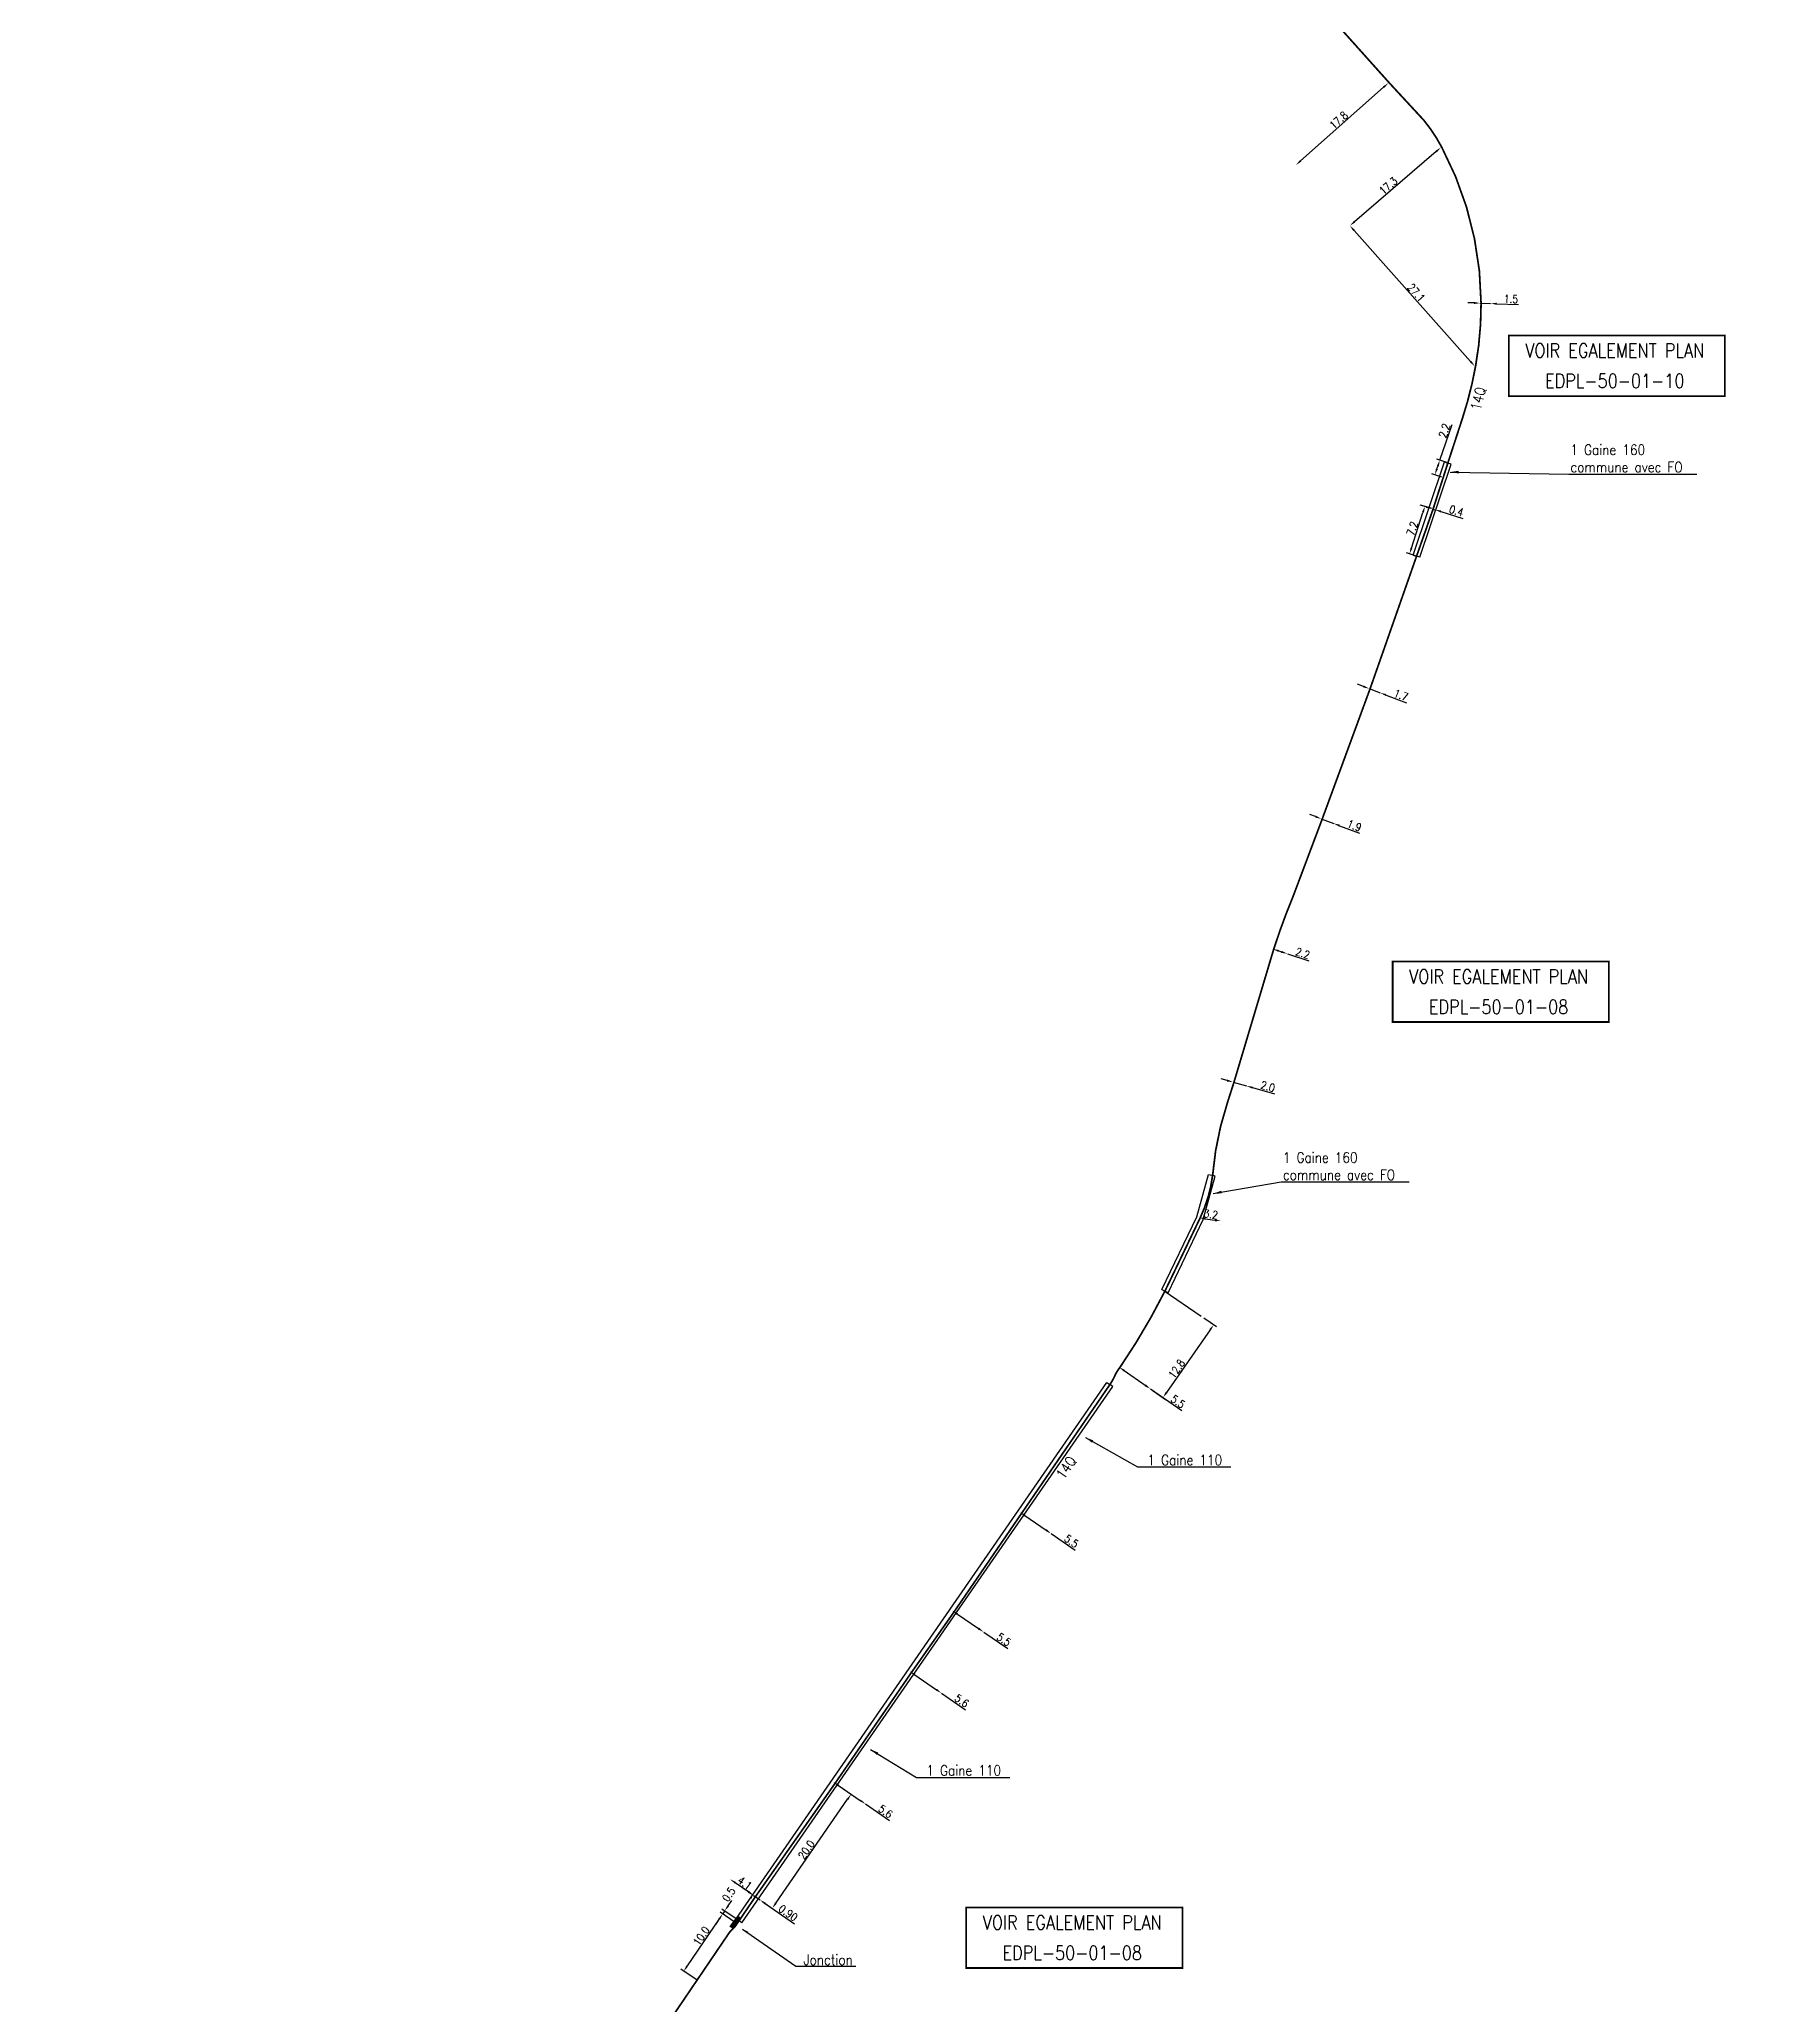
# Model space of a CAD drawing. Header units: millimetres. Extents: x 266003 to 267005, y 124000 to 124996.
# Drawn here: x 266752.3 to 267000.1, y 124201.4 to 124484.8 of the extents above; entities that cross this region are included whole.
import ezdxf
from ezdxf.enums import TextEntityAlignment as Align

# ---------------------------------------------------------------- set-up
doc = ezdxf.new("R2010")
doc.units = ezdxf.units.MM
doc.header["$PDMODE"] = 34
doc.linetypes.add('S_ST', pattern=[14, 8, -1.5, 0, -1.5, 0, -1.5, 0, -1.5])
doc.layers.get('0').update_dxf_attribs({"linetype": 'CONTINUOUS'})
doc.layers.get('DEFPOINTS').update_dxf_attribs({"linetype": 'CONTINUOUS'})
for name, color, linetype in [('S_100', 5, 'CONTINUOUS'), ('S_300', 7, 'CONTINUOUS'), ('S_400', 7, 'CONTINUOUS'), ('S_900', 7, 'CONTINUOUS')]:
    doc.layers.add(name, color=color, linetype=linetype)
doc.styles.add('M_ROMANS', font='ROMANS.shx', dxfattribs={"width": 0.75})
doc.styles.get("Standard").update_dxf_attribs({"font": 'romans.shx', "width": 0.85})
doc.dimstyles.get("Standard").update_dxf_attribs({"dimtxt": 1.5, "dimasz": 1.2, "dimexe": 0.625, "dimexo": 0.625, "dimgap": 0.25, "dimtad": 1, "dimdec": 1, "dimzin": 0, "dimdsep": 46, "dimtxsty": 'Standard', "dimcen": -0.5, "dimadec": 0, "dimazin": 0, "dimtfac": 1, "dimtdec": 1, "dimtmove": 0, "dimatfit": 3, "dimfxl": 0, "dimtolj": 1, "dimtzin": 0, "dimarcsym": 0})

# ---------------------------------------------------------------- blocks, each defined once
blk = doc.blocks.new('*D29')
at = {"layer": 'DEFPOINTS', "color": 0, "linetype": 'Continuous'}
for p in [(266907.93, 124293.32), (266912.44, 124290.18), (266912.44, 124290.18)]:
    blk.add_point(p, dxfattribs=at)
at = {"layer": 'S_100', "color": 0, "linetype": 'Continuous', "lineweight": -2}
for p, q in [((266908.67, 124292.81), (266911.71, 124290.7)), ((266912.44, 124290.18), (266916.96, 124287.05))]:
    blk.add_line(p, q, dxfattribs=at)
at = {"layer": 'S_100', "color": 0, "linetype": 'Continuous'}
for points in [[(266908.75, 124292.93), (266908.58, 124292.69), (266907.93, 124293.32)], [(266911.79, 124290.82), (266911.62, 124290.57), (266912.44, 124290.18)]]:
    blk.add_solid(points, dxfattribs=at)
at = {"layer": 'S_100', "color": 0, "linetype": 'Continuous', "insert": (266916.41, 124288.34), "char_height": 1.125, "attachment_point": 5, "rotation": 325.1864}
blk.add_mtext('\\A1;5.5', dxfattribs=at)
blk = doc.blocks.new('*D30')
at = {"layer": 'DEFPOINTS', "color": 0, "linetype": 'Continuous'}
for p in [(266893.6, 124272.42), (266898.14, 124269.31), (266898.14, 124269.31)]:
    blk.add_point(p, dxfattribs=at)
at = {"layer": 'S_100', "color": 0, "linetype": 'Continuous', "lineweight": -2}
for p, q in [((266894.35, 124271.91), (266897.4, 124269.82)), ((266898.14, 124269.31), (266901.61, 124266.93))]:
    blk.add_line(p, q, dxfattribs=at)
at = {"layer": 'S_100', "color": 0, "linetype": 'Continuous'}
for points in [[(266894.43, 124272.03), (266894.26, 124271.78), (266893.6, 124272.42)], [(266897.48, 124269.94), (266897.31, 124269.69), (266898.14, 124269.31)]]:
    blk.add_solid(points, dxfattribs=at)
at = {"layer": 'S_100', "color": 0, "linetype": 'Continuous', "insert": (266901.05, 124268.22), "char_height": 1.125, "attachment_point": 5, "rotation": 325.5838}
blk.add_mtext('\\A1;5.5', dxfattribs=at)
blk = doc.blocks.new('*D31')
at = {"layer": 'DEFPOINTS', "color": 0, "linetype": 'Continuous'}
for p in [(266883.87, 124258.21), (266888.41, 124255.11), (266888.41, 124255.11)]:
    blk.add_point(p, dxfattribs=at)
at = {"layer": 'S_100', "color": 0, "linetype": 'Continuous', "lineweight": -2}
for p, q in [((266884.62, 124257.71), (266887.67, 124255.61)), ((266888.41, 124255.11), (266891.88, 124252.73))]:
    blk.add_line(p, q, dxfattribs=at)
at = {"layer": 'S_100', "color": 0, "linetype": 'Continuous'}
for points in [[(266884.7, 124257.83), (266884.53, 124257.58), (266883.87, 124258.21)], [(266887.75, 124255.74), (266887.58, 124255.49), (266888.41, 124255.11)]]:
    blk.add_solid(points, dxfattribs=at)
at = {"layer": 'S_100', "color": 0, "linetype": 'Continuous', "insert": (266891.32, 124254.02), "char_height": 1.125, "attachment_point": 5, "rotation": 325.5853}
blk.add_mtext('\\A1;5.5', dxfattribs=at)
blk = doc.blocks.new('*D32')
at = {"layer": 'DEFPOINTS', "color": 0, "linetype": 'Continuous'}
for p in [(266877.72, 124249.47), (266882.34, 124246.29), (266882.34, 124246.29)]:
    blk.add_point(p, dxfattribs=at)
at = {"layer": 'S_100', "color": 0, "linetype": 'Continuous', "lineweight": -2}
for p, q in [((266878.47, 124248.95), (266881.6, 124246.8)), ((266882.34, 124246.29), (266885.8, 124243.9))]:
    blk.add_line(p, q, dxfattribs=at)
at = {"layer": 'S_100', "color": 0, "linetype": 'Continuous'}
for points in [[(266878.55, 124249.08), (266878.38, 124248.83), (266877.72, 124249.47)], [(266881.68, 124246.92), (266881.51, 124246.68), (266882.34, 124246.29)]]:
    blk.add_solid(points, dxfattribs=at)
at = {"layer": 'S_100', "color": 0, "linetype": 'Continuous', "insert": (266885.25, 124245.2), "char_height": 1.125, "attachment_point": 5, "rotation": 325.4454}
blk.add_mtext('\\A1;5.6', dxfattribs=at)
blk = doc.blocks.new('*D33')
at = {"layer": 'DEFPOINTS', "color": 0, "linetype": 'Continuous'}
for p in [(266866.73, 124233.51), (266871.35, 124230.33), (266871.35, 124230.33)]:
    blk.add_point(p, dxfattribs=at)
at = {"layer": 'S_100', "color": 0, "linetype": 'Continuous', "lineweight": -2}
for p, q in [((266867.48, 124233), (266870.61, 124230.84)), ((266871.35, 124230.33), (266874.81, 124227.95))]:
    blk.add_line(p, q, dxfattribs=at)
at = {"layer": 'S_100', "color": 0, "linetype": 'Continuous'}
for points in [[(266867.56, 124233.12), (266867.39, 124232.87), (266866.73, 124233.51)], [(266870.69, 124230.97), (266870.52, 124230.72), (266871.35, 124230.33)]]:
    blk.add_solid(points, dxfattribs=at)
at = {"layer": 'S_100', "color": 0, "linetype": 'Continuous', "insert": (266874.26, 124229.24), "char_height": 1.125, "attachment_point": 5, "rotation": 325.4454}
blk.add_mtext('\\A1;5.6', dxfattribs=at)
blk = doc.blocks.new('*D34')
at = {"layer": 'DEFPOINTS', "color": 0, "linetype": 'Continuous'}
for p in [(266851.86, 124219.47), (266851.86, 124219.47), (266855.24, 124217.14)]:
    blk.add_point(p, dxfattribs=at)
at = {"layer": 'S_100', "color": 0, "linetype": 'Continuous', "lineweight": -2}
blk.add_line((266854.5, 124217.65), (266852.6, 124218.96), dxfattribs=at)
at = {"layer": 'S_100', "color": 0, "linetype": 'Continuous'}
for points in [[(266852.69, 124219.08), (266852.52, 124218.83), (266851.86, 124219.47)], [(266854.58, 124217.78), (266854.41, 124217.53), (266855.24, 124217.14)]]:
    blk.add_solid(points, dxfattribs=at)
at = {"layer": 'S_100', "color": 0, "linetype": 'Continuous', "insert": (266853.97, 124218.92), "char_height": 1.125, "attachment_point": 5, "rotation": 325.4438}
blk.add_mtext('\\A1;4.1', dxfattribs=at)
blk = doc.blocks.new('*D35')
at = {"layer": 'DEFPOINTS', "color": 0, "linetype": 'Continuous'}
for p in [(266855.24, 124217.14), (266856.17, 124216.48), (266856.18, 124216.5)]:
    blk.add_point(p, dxfattribs=at)
at = {"layer": 'S_100', "color": 0, "linetype": 'Continuous', "lineweight": -2}
for p, q in [((266854.49, 124217.64), (266853.74, 124218.15)), ((266854.97, 124216.76), (266854.96, 124216.74)), ((266855.23, 124217.13), (266856.17, 124216.48)), ((266855.91, 124216.11), (266855.9, 124216.09)), ((266856.91, 124215.97), (266861.15, 124213.05))]:
    blk.add_line(p, q, dxfattribs=at)
at = {"layer": 'S_100', "color": 0, "linetype": 'Continuous'}
for points in [[(266854.57, 124217.76), (266854.4, 124217.51), (266855.23, 124217.13)], [(266856.99, 124216.09), (266856.82, 124215.85), (266856.17, 124216.48)]]:
    blk.add_solid(points, dxfattribs=at)
at = {"layer": 'S_100', "color": 0, "linetype": 'Continuous', "insert": (266860.22, 124214.6), "char_height": 1.125, "attachment_point": 5, "rotation": 325.4438}
blk.add_mtext('\\A1;0.90', dxfattribs=at)
blk = doc.blocks.new('*D38')
at = {"layer": 'DEFPOINTS', "color": 0, "linetype": 'Continuous'}
for p in [(266919.47, 124314.85), (266922.64, 124314.38), (266922.64, 124314.38)]:
    blk.add_point(p, dxfattribs=at)
at = {"layer": 'S_100', "color": 0, "linetype": 'Continuous', "lineweight": -2}
for p, q in [((266919.4, 124314.38), (266919.4, 124314.38)), ((266920.36, 124314.72), (266921.75, 124314.51)), ((266922.57, 124313.92), (266922.57, 124313.92))]:
    blk.add_line(p, q, dxfattribs=at)
at = {"layer": 'S_100', "color": 0, "linetype": 'Continuous'}
for points in [[(266920.38, 124314.86), (266920.34, 124314.57), (266919.47, 124314.85)], [(266921.77, 124314.66), (266921.73, 124314.36), (266922.64, 124314.38)]]:
    blk.add_solid(points, dxfattribs=at)
at = {"layer": 'S_100', "color": 0, "linetype": 'Continuous', "insert": (266921.16, 124315.36), "char_height": 1.125, "attachment_point": 5, "rotation": 351.6773}
blk.add_mtext('\\A1;3.2', dxfattribs=at)
blk = doc.blocks.new('*D39')
at = {"layer": 'DEFPOINTS', "color": 0, "linetype": 'Continuous'}
for p in [(266924.36, 124334.41), (266926.29, 124333.87), (266926.29, 124333.87)]:
    blk.add_point(p, dxfattribs=at)
at = {"layer": 'S_100', "color": 0, "linetype": 'Continuous', "lineweight": -2}
for p, q in [((266923.5, 124334.66), (266922.63, 124334.9)), ((266924.36, 124334.41), (266926.29, 124333.87)), ((266927.16, 124333.63), (266930.31, 124332.74))]:
    blk.add_line(p, q, dxfattribs=at)
at = {"layer": 'S_100', "color": 0, "linetype": 'Continuous'}
for points in [[(266923.54, 124334.8), (266923.46, 124334.51), (266924.36, 124334.41)], [(266927.2, 124333.77), (266927.12, 124333.48), (266926.29, 124333.87)]]:
    blk.add_solid(points, dxfattribs=at)
at = {"layer": 'S_100', "color": 0, "linetype": 'Continuous', "insert": (266929.37, 124333.79), "char_height": 1.125, "attachment_point": 5, "rotation": 344.3097}
blk.add_mtext('\\A1;2.0', dxfattribs=at)
blk = doc.blocks.new('*D40')
at = {"layer": 'DEFPOINTS', "color": 0, "linetype": 'Continuous'}
for p in [(266930.09, 124353.61), (266932.18, 124352.93), (266932.18, 124352.93)]:
    blk.add_point(p, dxfattribs=at)
at = {"layer": 'S_100', "color": 0, "linetype": 'Continuous', "lineweight": -2}
for p, q in [((266930.94, 124353.33), (266931.32, 124353.21)), ((266932.18, 124352.93), (266935.3, 124351.93))]:
    blk.add_line(p, q, dxfattribs=at)
at = {"layer": 'S_100', "color": 0, "linetype": 'Continuous'}
for points in [[(266930.99, 124353.47), (266930.9, 124353.19), (266930.09, 124353.61)], [(266931.37, 124353.35), (266931.28, 124353.06), (266932.18, 124352.93)]]:
    blk.add_solid(points, dxfattribs=at)
at = {"layer": 'S_100', "color": 0, "linetype": 'Continuous', "insert": (266934.4, 124353), "char_height": 1.125, "attachment_point": 5, "rotation": 342.138}
blk.add_mtext('\\A1;2.2', dxfattribs=at)
blk = doc.blocks.new('*D41')
at = {"layer": 'DEFPOINTS', "color": 0, "linetype": 'Continuous'}
for p in [(266937.08, 124372.39), (266938.86, 124371.72), (266938.86, 124371.72)]:
    blk.add_point(p, dxfattribs=at)
at = {"layer": 'S_100', "color": 0, "linetype": 'Continuous', "lineweight": -2}
for p, q in [((266936.24, 124372.7), (266935.4, 124373.02)), ((266937.08, 124372.39), (266938.86, 124371.72)), ((266939.7, 124371.4), (266942.6, 124370.31))]:
    blk.add_line(p, q, dxfattribs=at)
at = {"layer": 'S_100', "color": 0, "linetype": 'Continuous'}
for points in [[(266936.29, 124372.84), (266936.19, 124372.56), (266937.08, 124372.39)], [(266939.76, 124371.54), (266939.65, 124371.26), (266938.86, 124371.72)]]:
    blk.add_solid(points, dxfattribs=at)
at = {"layer": 'S_100', "color": 0, "linetype": 'Continuous', "insert": (266941.84, 124371.4), "char_height": 1.125, "attachment_point": 5, "rotation": 339.3454}
blk.add_mtext('\\A1;1.9', dxfattribs=at)
blk = doc.blocks.new('*D42')
at = {"layer": 'DEFPOINTS', "color": 0, "linetype": 'Continuous'}
for p in [(266943.98, 124391.16), (266945.57, 124390.56), (266945.57, 124390.56)]:
    blk.add_point(p, dxfattribs=at)
at = {"layer": 'S_100', "color": 0, "linetype": 'Continuous', "lineweight": -2}
for p, q in [((266943.14, 124391.48), (266942.3, 124391.79)), ((266943.98, 124391.16), (266945.57, 124390.56)), ((266946.41, 124390.24), (266949.35, 124389.13))]:
    blk.add_line(p, q, dxfattribs=at)
at = {"layer": 'S_100', "color": 0, "linetype": 'Continuous'}
for points in [[(266943.19, 124391.62), (266943.09, 124391.34), (266943.98, 124391.16)], [(266946.47, 124390.38), (266946.36, 124390.1), (266945.57, 124390.56)]]:
    blk.add_solid(points, dxfattribs=at)
at = {"layer": 'S_100', "color": 0, "linetype": 'Continuous', "insert": (266948.57, 124390.23), "char_height": 1.125, "attachment_point": 5, "rotation": 339.3454}
blk.add_mtext('\\A1;1.7', dxfattribs=at)
blk = doc.blocks.new('*D43')
at = {"layer": 'DEFPOINTS', "color": 0, "linetype": 'Continuous'}
for p in [(266946.74, 124478.49), (266933.42, 124466.67), (266933.42, 124466.67)]:
    blk.add_point(p, dxfattribs=at)
at = {"layer": 'S_100', "color": 0, "linetype": 'Continuous', "lineweight": -2}
blk.add_line((266946.06, 124477.89), (266934.1, 124467.27), dxfattribs=at)
at = {"layer": 'S_100', "color": 0, "linetype": 'Continuous'}
for points in [[(266945.96, 124478), (266946.16, 124477.78), (266946.74, 124478.49)], [(266934, 124467.38), (266934.2, 124467.16), (266933.42, 124466.67)]]:
    blk.add_solid(points, dxfattribs=at)
at = {"layer": 'S_100', "color": 0, "linetype": 'Continuous', "insert": (266939.58, 124473.14), "char_height": 1.125, "attachment_point": 5, "rotation": 41.5945}
blk.add_mtext('\\A1;17.8', dxfattribs=at)
blk = doc.blocks.new('*D44')
at = {"layer": 'DEFPOINTS', "color": 0, "linetype": 'Continuous'}
for p in [(266954.31, 124469.2), (266941.2, 124457.92), (266941.2, 124457.92)]:
    blk.add_point(p, dxfattribs=at)
at = {"layer": 'S_100', "color": 0, "linetype": 'Continuous', "lineweight": -2}
blk.add_line((266953.63, 124468.61), (266941.88, 124458.5), dxfattribs=at)
at = {"layer": 'S_100', "color": 0, "linetype": 'Continuous'}
for points in [[(266953.53, 124468.73), (266953.73, 124468.5), (266954.31, 124469.2)], [(266941.78, 124458.62), (266941.98, 124458.39), (266941.2, 124457.92)]]:
    blk.add_solid(points, dxfattribs=at)
at = {"layer": 'S_100', "color": 0, "linetype": 'Continuous', "insert": (266946.74, 124463.67), "char_height": 1.125, "attachment_point": 5, "rotation": 40.6949}
blk.add_mtext('\\A1;17.3', dxfattribs=at)
blk = doc.blocks.new('*D45')
at = {"layer": 'DEFPOINTS', "color": 0, "linetype": 'Continuous'}
for p in [(266941.2, 124457.92), (266941.2, 124457.92), (266959.19, 124437.65)]:
    blk.add_point(p, dxfattribs=at)
at = {"layer": 'S_100', "color": 0, "linetype": 'Continuous', "lineweight": -2}
for p, q in [((266941.55, 124458.23), (266941.55, 124458.23)), ((266958.59, 124438.33), (266941.8, 124457.25)), ((266959.54, 124437.96), (266959.54, 124437.96))]:
    blk.add_line(p, q, dxfattribs=at)
at = {"layer": 'S_100', "color": 0, "linetype": 'Continuous'}
for points in [[(266941.91, 124457.34), (266941.68, 124457.15), (266941.2, 124457.92)], [(266958.71, 124438.43), (266958.48, 124438.23), (266959.19, 124437.65)]]:
    blk.add_solid(points, dxfattribs=at)
at = {"layer": 'S_100', "color": 0, "linetype": 'Continuous', "insert": (266950.76, 124448.28), "char_height": 1.125, "attachment_point": 5, "rotation": 311.6035}
blk.add_mtext('\\A1;27.1', dxfattribs=at)
blk = doc.blocks.new('*D46')
at = {"layer": 'DEFPOINTS', "color": 0, "linetype": 'Continuous'}
for p in [(266959.98, 124446.75), (266961.48, 124446.7), (266961.48, 124446.7)]:
    blk.add_point(p, dxfattribs=at)
at = {"layer": 'S_100', "color": 0, "linetype": 'Continuous', "lineweight": -2}
for p, q in [((266959.08, 124446.78), (266958.18, 124446.81)), ((266959.98, 124446.75), (266961.48, 124446.7)), ((266960, 124447.22), (266960, 124447.22)), ((266961.5, 124447.17), (266961.5, 124447.17)), ((266962.38, 124446.67), (266965.52, 124446.56))]:
    blk.add_line(p, q, dxfattribs=at)
at = {"layer": 'S_100', "color": 0, "linetype": 'Continuous'}
for points in [[(266959.09, 124446.93), (266959.08, 124446.63), (266959.98, 124446.75)], [(266962.38, 124446.82), (266962.37, 124446.52), (266961.48, 124446.7)]]:
    blk.add_solid(points, dxfattribs=at)
at = {"layer": 'S_100', "color": 0, "linetype": 'Continuous', "insert": (266964.42, 124447.35), "char_height": 1.125, "attachment_point": 5, "rotation": 358.0889}
blk.add_mtext('\\A1;1.5', dxfattribs=at)
blk = doc.blocks.new('*D47')
at = {"layer": 'DEFPOINTS', "color": 0, "linetype": 'Continuous'}
for p in [(266953.07, 124417.09), (266953.45, 124416.97), (266953.45, 124416.97)]:
    blk.add_point(p, dxfattribs=at)
at = {"layer": 'S_100', "color": 0, "linetype": 'Continuous', "lineweight": -2}
for p, q in [((266952.21, 124417.36), (266951.35, 124417.62)), ((266953.07, 124417.09), (266953.45, 124416.97)), ((266954.31, 124416.71), (266957.49, 124415.72))]:
    blk.add_line(p, q, dxfattribs=at)
at = {"layer": 'S_100', "color": 0, "linetype": 'Continuous'}
for points in [[(266952.26, 124417.5), (266952.17, 124417.21), (266953.07, 124417.09)], [(266954.36, 124416.85), (266954.27, 124416.56), (266953.45, 124416.97)]]:
    blk.add_solid(points, dxfattribs=at)
at = {"layer": 'S_100', "color": 0, "linetype": 'Continuous', "insert": (266956.55, 124416.8), "char_height": 1.125, "attachment_point": 5, "rotation": 342.7812}
blk.add_mtext('\\A1;0.4', dxfattribs=at)
blk = doc.blocks.new('*D66')
at = {"layer": 'DEFPOINTS', "color": 0, "linetype": 'Continuous'}
for p in [(266853.12, 124212.89), (266845.16, 124206.21), (266847.49, 124204.62)]:
    blk.add_point(p, dxfattribs=at)
at = {"layer": 'S_100', "color": 0, "linetype": 'Continuous', "lineweight": -2}
for p, q in [((266850.28, 124213.74), (266845.67, 124206.96)), ((266852.74, 124213.15), (266850.4, 124214.74)), ((266847.11, 124204.89), (266844.77, 124206.48))]:
    blk.add_line(p, q, dxfattribs=at)
at = {"layer": 'S_100', "color": 0, "linetype": 'Continuous'}
for points in [[(266850.16, 124213.82), (266850.41, 124213.65), (266850.79, 124214.48)], [(266845.54, 124207.04), (266845.79, 124206.87), (266845.16, 124206.21)]]:
    blk.add_solid(points, dxfattribs=at)
at = {"layer": 'S_100', "color": 0, "linetype": 'Continuous', "insert": (266847.71, 124211.29), "char_height": 1.125, "attachment_point": 5, "rotation": 55.7523}
blk.add_mtext('\\A1;10.0', dxfattribs=at)
blk = doc.blocks.new('S_300_01')
at = {"color": 0, "linetype": 'Continuous'}
blk.add_solid([(-1, 0.75), (-1, 0), (1, 0.75), (1, 0)], dxfattribs=at)
at = {"color": 0, "linetype": 'Continuous', "style": 'M_ROMANS', "width": 0.75, "flags": 3}
for tag, p in [('DEF_LEG', (-0.05, -4.63)), ('DEF_COUP', (-0.05, -7.13)), ('DEF_TYPE', (-0.05, -9.63))]:
    blk.add_attdef(tag, text='', height=1.2, dxfattribs=at).set_placement(p, align=Align.MIDDLE)
blk = doc.blocks.new('*D83')
at = {"layer": 'DEFPOINTS', "color": 0, "linetype": 'Continuous'}
for p in [(266919.75, 124300.69), (266912.44, 124290.18), (266914.26, 124288.92)]:
    blk.add_point(p, dxfattribs=at)
at = {"layer": 'S_100', "color": 0, "linetype": 'Continuous', "lineweight": -2}
for p, q in [((266921.05, 124298.69), (266914.77, 124289.66)), ((266920.14, 124300.43), (266921.95, 124299.17)), ((266912.83, 124289.92), (266914.64, 124288.66))]:
    blk.add_line(p, q, dxfattribs=at)
at = {"layer": 'S_100', "color": 0, "linetype": 'Continuous'}
for points in [[(266920.93, 124298.78), (266921.17, 124298.61), (266921.56, 124299.43)], [(266914.65, 124289.75), (266914.89, 124289.58), (266914.26, 124288.92)]]:
    blk.add_solid(points, dxfattribs=at)
at = {"layer": 'S_100', "color": 0, "linetype": 'Continuous', "insert": (266916.23, 124293.07), "char_height": 1.125, "attachment_point": 5, "rotation": 55.1864}
blk.add_mtext('\\A1;12.8', dxfattribs=at)
blk = doc.blocks.new('*D84')
at = {"layer": 'DEFPOINTS', "color": 0, "linetype": 'Continuous'}
for p in [(266867.54, 124232.95), (266869.3, 124231.74), (266856.18, 124216.5)]:
    blk.add_point(p, dxfattribs=at)
at = {"layer": 'S_100', "color": 0, "linetype": 'Continuous', "lineweight": -2}
for p, q in [((266858.45, 124216.02), (266868.79, 124231)), ((266867.93, 124232.68), (266869.69, 124231.47)), ((266856.56, 124216.23), (266858.32, 124215.01))]:
    blk.add_line(p, q, dxfattribs=at)
at = {"layer": 'S_100', "color": 0, "linetype": 'Continuous'}
for points in [[(266868.67, 124231.08), (266868.92, 124230.91), (266869.3, 124231.74)], [(266858.32, 124216.11), (266858.57, 124215.94), (266857.94, 124215.28)]]:
    blk.add_solid(points, dxfattribs=at)
at = {"layer": 'S_100', "color": 0, "linetype": 'Continuous', "insert": (266862.85, 124223.72), "char_height": 1.125, "attachment_point": 5, "rotation": 55.3633}
blk.add_mtext('\\A1;20.0', dxfattribs=at)
blk = doc.blocks.new('*D85')
at = {"layer": 'DEFPOINTS', "color": 0, "linetype": 'Continuous'}
for p in [(266850.79, 124214.48), (266853.12, 124212.89), (266853.4, 124213.3)]:
    blk.add_point(p, dxfattribs=at)
at = {"layer": 'S_100', "color": 0, "linetype": 'Continuous', "lineweight": -2}
for p, q in [((266851.58, 124215.64), (266852.08, 124216.38)), ((266850.28, 124213.74), (266849.78, 124212.99)), ((266852.74, 124213.15), (266850.4, 124214.74)), ((266853.02, 124213.57), (266850.68, 124215.16)), ((266851.07, 124214.89), (266850.79, 124214.48))]:
    blk.add_line(p, q, dxfattribs=at)
at = {"layer": 'S_100', "color": 0, "linetype": 'Continuous'}
for points in [[(266850.16, 124213.82), (266850.41, 124213.65), (266850.79, 124214.48)], [(266851.45, 124215.72), (266851.7, 124215.55), (266851.07, 124214.89)]]:
    blk.add_solid(points, dxfattribs=at)
at = {"layer": 'S_100', "color": 0, "linetype": 'Continuous', "insert": (266851.66, 124217.27), "char_height": 1.125, "attachment_point": 5, "rotation": 55.7523}
blk.add_mtext('\\A1;0.5', dxfattribs=at)
blk = doc.blocks.new('*D88')
at = {"layer": 'DEFPOINTS', "color": 0, "linetype": 'Continuous'}
for p in [(266955.61, 124423.6), (266953.45, 124422.01), (266954.9, 124421.51)]:
    blk.add_point(p, dxfattribs=at)
at = {"layer": 'S_100', "color": 0, "linetype": 'Continuous', "lineweight": -2}
for p, q in [((266954.16, 124424.09), (266955.92, 124429.26)), ((266955.16, 124423.75), (266953.72, 124424.24)), ((266953.74, 124422.86), (266953.87, 124423.24)), ((266954.46, 124421.66), (266953.01, 124422.16))]:
    blk.add_line(p, q, dxfattribs=at)
at = {"layer": 'S_100', "color": 0, "linetype": 'Continuous'}
for points in [[(266953.73, 124423.29), (266954.01, 124423.19), (266954.16, 124424.09)], [(266953.6, 124422.91), (266953.88, 124422.81), (266953.45, 124422.01)]]:
    blk.add_solid(points, dxfattribs=at)
at = {"layer": 'S_100', "color": 0, "linetype": 'Continuous', "insert": (266954.82, 124428.37), "char_height": 1.125, "attachment_point": 5, "rotation": 71.2253}
blk.add_mtext('\\A1;2.2', dxfattribs=at)
blk = doc.blocks.new('*D89')
at = {"layer": 'DEFPOINTS', "color": 0, "linetype": 'Continuous'}
for p in [(266952.01, 124417.44), (266953.46, 124416.97), (266951.25, 124410.12)]:
    blk.add_point(p, dxfattribs=at)
at = {"layer": 'S_100', "color": 0, "linetype": 'Continuous', "lineweight": -2}
for p, q in [((266953.01, 124417.12), (266951.56, 124417.58)), ((266950.08, 124411.44), (266951.73, 124416.58)), ((266950.8, 124410.26), (266949.35, 124410.73))]:
    blk.add_line(p, q, dxfattribs=at)
at = {"layer": 'S_100', "color": 0, "linetype": 'Continuous'}
for points in [[(266951.59, 124416.63), (266951.88, 124416.54), (266952.01, 124417.44)], [(266949.93, 124411.49), (266950.22, 124411.4), (266949.8, 124410.59)]]:
    blk.add_solid(points, dxfattribs=at)
at = {"layer": 'S_100', "color": 0, "linetype": 'Continuous', "insert": (266950.19, 124414.25), "char_height": 1.125, "attachment_point": 5, "rotation": 72.1277}
blk.add_mtext('\\A1;7.2', dxfattribs=at)
blk = doc.blocks.new('*D90')
at = {"layer": 'DEFPOINTS', "color": 0, "linetype": 'Continuous'}
for p in [(266953.07, 124417.09), (266953.45, 124416.97), (266953.45, 124416.97)]:
    blk.add_point(p, dxfattribs=at)
at = {"layer": 'S_100', "color": 0, "linetype": 'Continuous', "lineweight": -2}
for p, q in [((266952.21, 124417.36), (266951.35, 124417.62)), ((266953.07, 124417.09), (266953.45, 124416.97)), ((266954.31, 124416.71), (266957.49, 124415.72))]:
    blk.add_line(p, q, dxfattribs=at)
at = {"layer": 'S_100', "color": 0, "linetype": 'Continuous'}
for points in [[(266952.26, 124417.5), (266952.17, 124417.21), (266953.07, 124417.09)], [(266954.36, 124416.85), (266954.27, 124416.56), (266953.45, 124416.97)]]:
    blk.add_solid(points, dxfattribs=at)
at = {"layer": 'S_100', "color": 0, "linetype": 'Continuous', "insert": (266956.55, 124416.8), "char_height": 1.125, "attachment_point": 5, "rotation": 342.7812}
blk.add_mtext('\\A1;0.4', dxfattribs=at)

msp = doc.modelspace()

# ---------------------------------------------------------------- linework, layer by layer
at = {"layer": 'S_100', "linetype": 'S_ST', "const_width": 0.25, "flags": 128}
msp.add_lwpolyline([(267000, 124686.35), (266999.54, 124686), (266991.1, 124679.73, 0.012546), (266978.48, 124669.88, 0.063186), (266973.62, 124664.53), (266968.84, 124658.84), (266963.83, 124653.14, 0.036032), (266958.94, 124646.22, 0.037505), (266951.14, 124633.07), (266943.33, 124617.61), (266937.53, 124604.87), (266930.32, 124589.1), (266918.85, 124563.97), (266914.78, 124554.45, 0.073496), (266912.39, 124545.33, 0.013726), (266911.63, 124536.21, 0.097797), (266913.35, 124523.98), (266915.03, 124517.71, 0.096729), (266917.61, 124511.6), (266925.05, 124502.89), (266946.83, 124478.57), (266951.88, 124473.1, -0.048188), (266954.43, 124469.26, -0.121425), (266960.11, 124446.75, -0.046093), (266959.31, 124437.63, -0.034267), (266957.44, 124430.2), (266955.32, 124423.7), (266953.19, 124417.05), (266944.1, 124391.12), (266937.2, 124372.34), (266933.02, 124361.23, 0.020717), (266930.21, 124353.57), (266924.48, 124334.38), (266923.55, 124331.47, 0.060049), (266921.41, 124320.97, -0.080208), (266919.59, 124314.79), (266914.54, 124304.29, -0.033297), (266908.03, 124293.25, 0.065235), (266907.36, 124292.17, -0.044548), (266906.6, 124290.8), (266893.87, 124272.23), (266884.14, 124258.03), (266877.99, 124249.28), (266867, 124233.32), (266855.51, 124216.96), (266852.86, 124213.07, -0.076949), (266852.2, 124212.28, 0.065938), (266851.53, 124211.46), (266841.75, 124197.04), (266830.29, 124180.65), (266816.47, 124160.44), (266815.1, 124158.59), (266808.92, 124150.51), (266805.4, 124146.03, -0.012696), (266792.33, 124132.18, -0.016056), (266777.95, 124118.46, -0.051786), (266761.83, 124106.79, -0.010437), (266744.46, 124097.25), (266727.12, 124089.55, 0.128024), (266726.29, 124088.93, -0.092005), (266725.46, 124088.29, 0.02124), (266708.58, 124079.24, 0.121051), (266694.52, 124064.69, 0.060898), (266689.61, 124055.7, 0.019758), (266686.4, 124046.27), (266682.59, 124036.61, -0.17734), (266681.17, 124035.01), (266669.46, 124028.32, -0.031901), (266665.24, 124026.25), (266653.88, 124021.65, 0.051593), (266635.98, 124012.01), (266620.6, 124001.63, 0.010577), (266618.27, 124000)], format="xyb", dxfattribs=at)
at = {"layer": 'S_400', "color": 7, "linetype": 'CONTINUOUS'}
for p, q in [((266950.33, 124410.42), (266954.84, 124423.86)), ((266951.27, 124410.1), (266955.79, 124423.54)), ((266954.84, 124423.86), (266955.32, 124423.7)), ((266955.79, 124423.54), (266955.32, 124423.7)), ((266950.33, 124410.42), (266950.8, 124410.26)), ((266951.27, 124410.1), (266950.8, 124410.26)), ((266919.12, 124314.97), (266920.81, 124321.11)), ((266920.81, 124321.11), (266921.29, 124320.98)), ((266920.06, 124314.62), (266921.77, 124320.85)), ((266921.77, 124320.85), (266921.29, 124320.98)), ((266914.08, 124304.49), (266919.12, 124314.97)), ((266914.98, 124304.05), (266920.06, 124314.62)), ((266914.08, 124304.49), (266914.53, 124304.27)), ((266914.98, 124304.05), (266914.53, 124304.27)), ((266852.73, 124213.77), (266906.18, 124291.09)), ((266853.56, 124213.2), (266907.01, 124290.52)), ((266906.18, 124291.09), (266906.6, 124290.8)), ((266907.01, 124290.52), (266906.6, 124290.8)), ((266852.73, 124213.77), (266853.15, 124213.48)), ((266853.56, 124213.2), (266853.15, 124213.48))]:
    msp.add_line(p, q, dxfattribs=at)
at = {"layer": 'S_900', "const_width": 0.25}
for points in [[(266964.11, 124442.09), (266995.26, 124442.09), (266995.26, 124433.35), (266964.11, 124433.35)], [(266947.36, 124351.83), (266978.51, 124351.83), (266978.51, 124343.09), (266947.36, 124343.09)], [(266885.89, 124215.41), (266917.05, 124215.41), (266917.05, 124206.67), (266885.89, 124206.67)]]:
    msp.add_lwpolyline(points, close=True, dxfattribs=at)
at = {"layer": 'S_900', "color": 5, "linetype": 'Continuous', "flags": 128}
msp.add_lwpolyline([(266914.43, 124304.34), (266919.75, 124300.69)], dxfattribs=at)

# ---------------------------------------------------------------- block references
at = {"layer": 'S_300', "rotation": 53.15663825115222}
msp.add_blockref('S_300_01', (266852.94, 124213.02), dxfattribs=at)

# ---------------------------------------------------------------- texts
at = {"layer": 'S_100', "linetype": 'Continuous', "width": 0.85}
for rotation, p in [(75.8963, (266960.01, 124431.15)), (55.5835, (266899.94, 124277.01))]:
    msp.add_text('14Q', height=1.5, rotation=rotation, dxfattribs=at).set_placement(p)
at = {"layer": 'S_300', "linetype": 'Continuous', "insert": (266862.44, 124207.1), "char_height": 1.5, "attachment_point": 7}
msp.add_mtext('Jonction', dxfattribs=at)
at = {"layer": 'S_400', "insert": (266972.99, 124424.36), "char_height": 1.5, "attachment_point": 4}
msp.add_mtext('1 Gaine 160\\Pcommune avec FO', dxfattribs=at)
at = {"layer": 'S_400', "linetype": 'Continuous', "char_height": 1.5, "attachment_point": 4}
for s, insert in [('1 Gaine 160\\Pcommune avec FO', (266931.54, 124322.29)), ('1 Gaine 110', (266912.02, 124279.92)), ('1 Gaine 110', (266880.15, 124235.16))]:
    msp.add_mtext(s, dxfattribs=dict(at, insert=insert))
at = {"layer": 'S_900', "width": 0.85}
for s, p in [('VOIR EGALEMENT PLAN', (266979.38, 124438.92)), ('EDPL-50-01-10', (266979.38, 124434.54)), ('VOIR EGALEMENT PLAN', (266962.63, 124348.66)), ('EDPL-50-01-08', (266962.63, 124344.29)), ('VOIR EGALEMENT PLAN', (266901.17, 124212.24)), ('EDPL-50-01-08', (266901.17, 124207.86))]:
    msp.add_text(s, height=2, dxfattribs=at).set_placement(p, align=Align.CENTER)

# ---------------------------------------------------------------- dimensions: what is measured, and where the dimension line sits
at = {"layer": 'S_100', "linetype": 'Continuous'}
for p1, p2, picture, middle in [((266946.74, 124478.49), (266933.42, 124466.67), '*D43', (266939.58, 124473.14)), ((266959.19, 124437.65), (266941.2, 124457.92), '*D45', (266950.76, 124448.28)), ((266959.98, 124446.75), (266961.48, 124446.7), '*D46', (266964.42, 124447.35)), ((266953.07, 124417.09), (266953.45, 124416.97), '*D47', (266956.55, 124416.8)), ((266953.07, 124417.09), (266953.45, 124416.97), '*D90', (266956.55, 124416.8)), ((266943.98, 124391.16), (266945.57, 124390.56), '*D42', (266948.57, 124390.23)), ((266937.08, 124372.39), (266938.86, 124371.72), '*D41', (266941.84, 124371.4)), ((266930.09, 124353.61), (266932.18, 124352.93), '*D40', (266934.4, 124353)), ((266924.36, 124334.41), (266926.29, 124333.87), '*D39', (266929.37, 124333.79)), ((266919.47, 124314.85), (266922.64, 124314.38), '*D38', (266921.16, 124315.36)), ((266855.24, 124217.14), (266851.86, 124219.47), '*D34', (266853.97, 124218.92))]:
    dim = msp.add_aligned_dim(p1=p1, p2=p2, distance=0, dimstyle='Standard', override={"dimscale": 0.75}, dxfattribs=at)
    dim.commit()
    dim.dimension.update_dxf_attribs({"geometry": picture, "text_midpoint": middle})
for base, p1, p2, angle, override, picture, middle in [((266941.2, 124457.92), (266954.31, 124469.2), (266941.2, 124457.92), 220.6949, {"dimscale": 0.75}, '*D44', (266947.22, 124463.1)), ((266953.45, 124422.01), (266955.61, 124423.6), (266954.9, 124421.51), 251.2253, {"dimscale": 0.75}, '*D88', (266955.53, 124428.13)), ((266952.01, 124417.44), (266951.25, 124410.12), (266953.45, 124416.97), 72.1277, {"dimscale": 0.75}, '*D89', (266950.91, 124414.02)), ((266914.26, 124288.92), (266919.75, 124300.69), (266912.44, 124290.18), 235.1864, {"dimscale": 0.75}, '*D83', (266916.84, 124292.65)), ((266912.44, 124290.18), (266907.93, 124293.32), (266912.44, 124290.18), 325.1864, {"dimscale": 0.75}, '*D29', (266915.98, 124287.73)), ((266898.14, 124269.31), (266893.6, 124272.42), (266898.14, 124269.31), 325.5838, {"dimscale": 0.75}, '*D30', (266900.63, 124267.6)), ((266888.41, 124255.11), (266883.87, 124258.21), (266888.41, 124255.11), 325.5853, {"dimscale": 0.75}, '*D31', (266890.9, 124253.4)), ((266882.34, 124246.29), (266877.72, 124249.47), (266882.34, 124246.29), 325.4454, {"dimscale": 0.75}, '*D32', (266884.82, 124244.58)), ((266871.35, 124230.33), (266866.73, 124233.51), (266871.35, 124230.33), 325.4454, {"dimscale": 0.75}, '*D33', (266873.83, 124228.62)), ((266869.3, 124231.74), (266856.18, 124216.5), (266867.54, 124232.95), 55.3633, {"dimscale": 0.75}, '*D84', (266863.47, 124223.29)), ((266850.79, 124214.48), (266853.4, 124213.3), (266853.12, 124212.89), 235.7523, {"dimscale": 0.75, "dimtmove": 2}, '*D85', (266851.66, 124217.27)), ((266845.16, 124206.21), (266853.12, 124212.89), (266847.49, 124204.62), 235.7523, {"dimscale": 0.75}, '*D66', (266848.33, 124210.87))]:
    dim = msp.add_linear_dim(base=base, p1=p1, p2=p2, angle=angle, dimstyle='Standard', override=override, dxfattribs=at)
    dim.commit()
    dim.dimension.update_dxf_attribs({"geometry": picture, "text_midpoint": middle, "dimtype": 161})
dim = msp.add_linear_dim(base=(266856.17, 124216.48), p1=(266855.24, 124217.14), p2=(266856.18, 124216.5), angle=325.4438, text='0.90', dimstyle='Standard', override={"dimscale": 0.75}, dxfattribs=at)
dim.commit()
dim.dimension.update_dxf_attribs({"geometry": '*D35', "text_midpoint": (266859.79, 124213.98), "dimtype": 161})

# ---------------------------------------------------------------- leaders
at = {"layer": 'S_300', "linetype": 'Continuous', "annotation_type": 0, "has_hookline": 1, "hookline_direction": 0, "text_width": 7.53}
msp.add_leader([(266853.66, 124212.28), (266861.35, 124206.91), (266862.25, 124206.91)], dimstyle='Standard', override={"dimscale": 0.75}, dxfattribs=at)
at = {"layer": 'S_400', "annotation_type": 0, "has_hookline": 1, "hookline_direction": 0, "text_width": 18.21}
msp.add_leader([(266955.67, 124422.4), (266972.74, 124422.11)], dimstyle='Standard', dxfattribs=at)
at = {"layer": 'S_400', "linetype": 'Continuous', "annotation_type": 0, "has_hookline": 1, "hookline_direction": 0}
for points, text_width in [([(266921.5, 124318.35), (266931.29, 124320.04)], 18.21), ([(266903.07, 124283.18), (266910.57, 124278.92), (266911.77, 124278.92)], 12.02), ([(266872.11, 124238.18), (266878.7, 124234.16), (266879.9, 124234.16)], 12.02)]:
    msp.add_leader(points, dimstyle='Standard', dxfattribs=dict(at, text_width=text_width))

doc.saveas('drawing.dxf')
